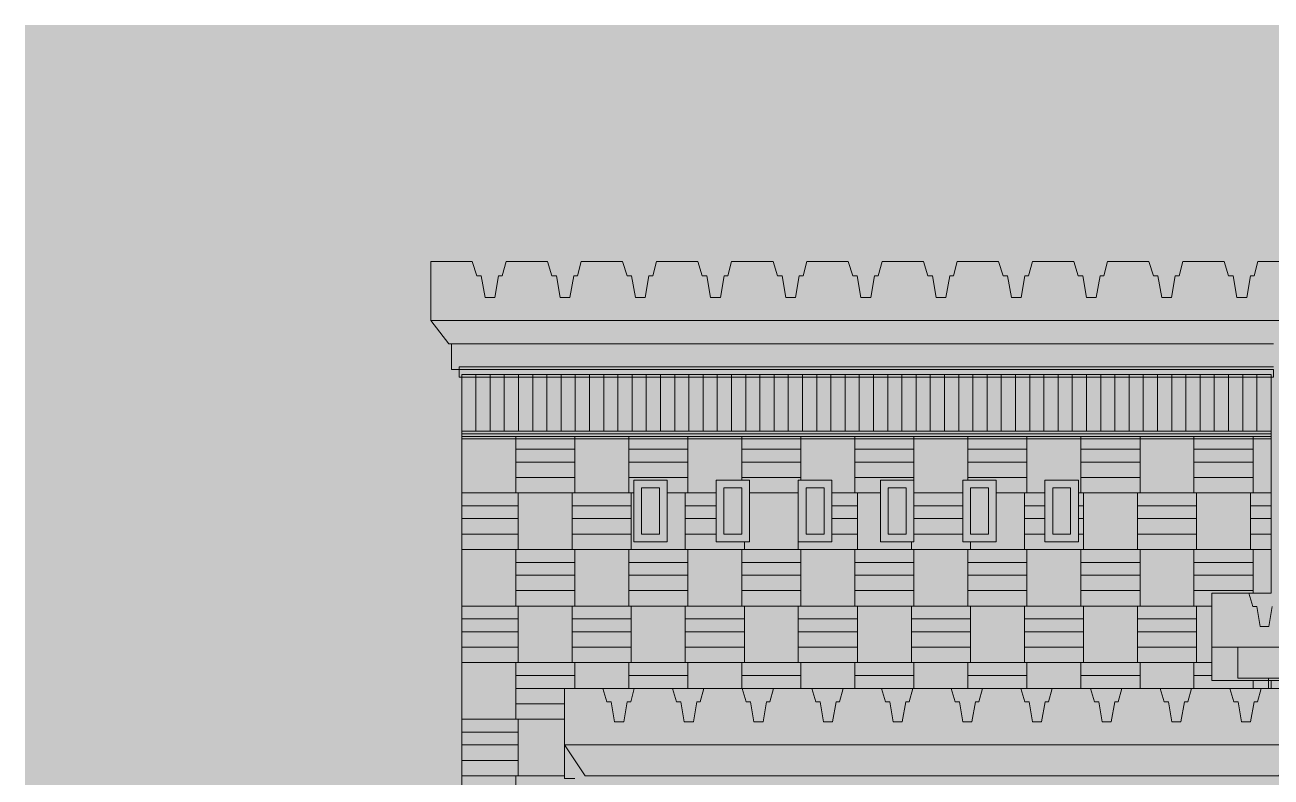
# Model space of a CAD drawing. Header units: millimetres. Extents: x -2412 to 16214, y -1176 to 12015.
# Drawn here: x -2412 to 4992, y 7550 to 12015 of the extents above; entities that cross this region are included whole.
import ezdxf

# ---------------------------------------------------------------- set-up
doc = ezdxf.new("R2010")
doc.units = ezdxf.units.MM
for name, color, linetype, lineweight, true_color in [('00_WHITE_BACKGROUND', 7, 'Continuous', 18, 0xffffff), ('01_STRUCTURE', 7, 'Continuous', 18, 0x000000), ('02_CORNICES', 7, 'Continuous', 18, 0x000000), ('03_FRAMES_DOORS', 7, 'Continuous', 18, 0x000000), ('05_STONE_JOINTS', 7, 'Continuous', 18, 0x000000)]:
    doc.layers.add(name, color=color, linetype=linetype, lineweight=lineweight, true_color=true_color)

msp = doc.modelspace()

# ---------------------------------------------------------------- linework, layer by layer
at = {"layer": '00_WHITE_BACKGROUND', "lineweight": 18, "true_color": 0xffffff}
msp.add_solid([(-2412.2137, -1175.5725), (16213.7405, -1175.5725), (-2412.2137, 12015.2672), (16213.7405, 12015.2672)], dxfattribs=at)
at = {"layer": '01_STRUCTURE', "color": 7, "lineweight": 18, "true_color": 0x000000}
msp.add_lwpolyline([(4992.3664, 9587.7863), (183.2061, 9587.7863)], dxfattribs=at)
at = {"layer": '02_CORNICES', "color": 7, "lineweight": 18, "true_color": 0x000000}
for points in [[(0, 10259.542), (0, 10610.687), (245.7252, 10610.687), (272.5344, 10525.1908), (299.3435, 10525.1908), (321.6794, 10396.9466), (379.7557, 10396.9466), (402.1069, 10525.1908), (424.4427, 10525.1908), (446.7786, 10610.687), (692.5038, 10610.687), (719.313, 10525.1908), (746.1221, 10525.1908), (768.458, 10396.9466), (826.5496, 10396.9466), (848.8855, 10525.1908), (871.2214, 10525.1908), (893.5573, 10610.687), (1139.2824, 10610.687), (1166.0916, 10525.1908), (1192.9008, 10525.1908), (1215.2366, 10396.9466), (1273.3282, 10396.9466), (1295.6641, 10525.1908), (1318, 10525.1908), (1340.3359, 10610.687), (1586.0611, 10610.687), (1612.8702, 10525.1908), (1639.6794, 10525.1908), (1662.0153, 10396.9466), (1720.1069, 10396.9466), (1742.4427, 10525.1908), (1764.7786, 10525.1908), (1787.1145, 10610.687), (2032.855, 10610.687), (2059.6489, 10525.1908), (2086.458, 10525.1908), (2108.7939, 10396.9466), (2166.8855, 10396.9466), (2189.2214, 10525.1908), (2211.5573, 10525.1908), (2233.8931, 10610.687), (2479.6336, 10610.687), (2506.4275, 10525.1908), (2533.2366, 10525.1908), (2555.5725, 10396.9466), (2613.6641, 10396.9466), (2636, 10525.1908), (2658.3359, 10525.1908), (2680.6718, 10610.687), (2926.4122, 10610.687), (2953.2214, 10525.1908), (2980.0153, 10525.1908), (3002.3664, 10396.9466), (3060.4427, 10396.9466), (3082.7786, 10525.1908), (3105.1145, 10525.1908), (3127.4504, 10610.687), (3373.1908, 10610.687), (3400, 10525.1908), (3426.7939, 10525.1908), (3449.145, 10396.9466), (3507.2214, 10396.9466), (3529.5573, 10525.1908), (3551.8931, 10525.1908), (3574.2443, 10610.687), (3819.9695, 10610.687), (3846.7786, 10525.1908), (3873.5725, 10525.1908), (3895.9237, 10396.9466), (3954, 10396.9466), (3976.3359, 10525.1908), (3998.6718, 10525.1908), (4021.0229, 10610.687), (4266.7481, 10610.687), (4293.5573, 10525.1908), (4320.3664, 10525.1908), (4342.7023, 10396.9466), (4400.7786, 10396.9466), (4423.1145, 10525.1908), (4445.4504, 10525.1908), (4467.8015, 10610.687), (4713.5267, 10610.687), (4740.3359, 10525.1908), (4767.145, 10525.1908), (4789.4809, 10396.9466), (4847.5573, 10396.9466), (4869.8931, 10525.1908), (4892.2443, 10525.1908), (4914.5802, 10610.687), (5160.3053, 10610.687)], [(5160.3053, 10259.542), (0, 10259.542)], [(122.1374, 10122.1374), (106.8702, 10122.1374), (0, 10259.542)], [(5007.6336, 10122.1374), (122.1374, 10122.1374)], [(167.9389, 9969.4656), (122.1374, 9969.4656), (122.1374, 10122.1374)], [(167.9389, 9969.4656), (167.9389, 9984.7328), (5007.6336, 9984.7328)], [(5007.6336, 9969.4656), (167.9389, 9969.4656)], [(183.2061, 9923.6641), (167.9389, 9923.6641), (167.9389, 9969.4656)], [(183.2061, 9923.6641), (183.2061, 9938.9313), (267.5725, 9938.9313)], [(267.5725, 9923.6641), (183.2061, 9923.6641)], [(183.2061, 9603.0534), (183.2061, 9923.6641)], [(267.5725, 9938.9313), (351.9542, 9938.9313)], [(267.5725, 9938.9313), (267.5725, 9923.6641)], [(351.9542, 9923.6641), (267.5725, 9923.6641)], [(267.5725, 9923.6641), (267.5725, 9603.0534)], [(351.9542, 9938.9313), (436.3206, 9938.9313)], [(351.9542, 9938.9313), (351.9542, 9923.6641)], [(436.3206, 9923.6641), (351.9542, 9923.6641)], [(351.9542, 9923.6641), (351.9542, 9603.0534)], [(436.3206, 9938.9313), (520.687, 9938.9313)], [(436.3206, 9938.9313), (436.3206, 9923.6641)], [(520.687, 9923.6641), (436.3206, 9923.6641)], [(436.3206, 9923.6641), (436.3206, 9603.0534)], [(520.687, 9938.9313), (605.0687, 9938.9313)], [(520.687, 9938.9313), (520.687, 9923.6641)], [(605.0687, 9923.6641), (520.687, 9923.6641)], [(520.687, 9923.6641), (520.687, 9603.0534)], [(605.0687, 9938.9313), (689.4351, 9938.9313)], [(605.0687, 9938.9313), (605.0687, 9923.6641)], [(689.4351, 9923.6641), (605.0687, 9923.6641)], [(605.0687, 9923.6641), (605.0687, 9603.0534)], [(689.4351, 9938.9313), (773.8015, 9938.9313)], [(689.4351, 9938.9313), (689.4351, 9923.6641)], [(773.8015, 9923.6641), (689.4351, 9923.6641)], [(689.4351, 9923.6641), (689.4351, 9603.0534)], [(773.8015, 9938.9313), (858.1832, 9938.9313)], [(773.8015, 9938.9313), (773.8015, 9923.6641)], [(858.1832, 9923.6641), (773.8015, 9923.6641)], [(773.8015, 9923.6641), (773.8015, 9603.0534)], [(858.1832, 9938.9313), (942.5496, 9938.9313)], [(858.1832, 9938.9313), (858.1832, 9923.6641)], [(942.5496, 9923.6641), (858.1832, 9923.6641)], [(858.1832, 9923.6641), (858.1832, 9603.0534)], [(942.5496, 9938.9313), (1026.916, 9938.9313)], [(942.5496, 9938.9313), (942.5496, 9923.6641)], [(1026.916, 9923.6641), (942.5496, 9923.6641)], [(942.5496, 9923.6641), (942.5496, 9603.0534)], [(1026.916, 9938.9313), (1111.2824, 9938.9313)], [(1026.916, 9938.9313), (1026.916, 9923.6641)], [(1111.2824, 9923.6641), (1026.916, 9923.6641)], [(1026.916, 9923.6641), (1026.916, 9603.0534)], [(1111.2824, 9938.9313), (1195.6641, 9938.9313)], [(1111.2824, 9938.9313), (1111.2824, 9923.6641)], [(1195.6641, 9923.6641), (1111.2824, 9923.6641)], [(1111.2824, 9923.6641), (1111.2824, 9603.0534)], [(1195.6641, 9938.9313), (1280.0305, 9938.9313)], [(1195.6641, 9938.9313), (1195.6641, 9923.6641)], [(1280.0305, 9923.6641), (1195.6641, 9923.6641)], [(1195.6641, 9923.6641), (1195.6641, 9603.0534)], [(1280.0305, 9938.9313), (1364.3969, 9938.9313)], [(1280.0305, 9938.9313), (1280.0305, 9923.6641)], [(1364.3969, 9923.6641), (1280.0305, 9923.6641)], [(1280.0305, 9923.6641), (1280.0305, 9603.0534)], [(1364.3969, 9938.9313), (1448.7786, 9938.9313)], [(1364.3969, 9938.9313), (1364.3969, 9923.6641)], [(1448.7786, 9923.6641), (1364.3969, 9923.6641)], [(1364.3969, 9923.6641), (1364.3969, 9603.0534)], [(1448.7786, 9938.9313), (1533.145, 9938.9313)], [(1448.7786, 9938.9313), (1448.7786, 9923.6641)], [(1533.145, 9923.6641), (1448.7786, 9923.6641)], [(1448.7786, 9923.6641), (1448.7786, 9603.0534)], [(1533.145, 9938.9313), (1617.5115, 9938.9313)], [(1533.145, 9938.9313), (1533.145, 9923.6641)], [(1617.5115, 9923.6641), (1533.145, 9923.6641)], [(1533.145, 9923.6641), (1533.145, 9603.0534)], [(1617.5115, 9938.9313), (1701.8931, 9938.9313)], [(1617.5115, 9938.9313), (1617.5115, 9923.6641)], [(1701.8931, 9923.6641), (1617.5115, 9923.6641)], [(1617.5115, 9923.6641), (1617.5115, 9603.0534)], [(1701.8931, 9938.9313), (1786.2595, 9938.9313)], [(1701.8931, 9938.9313), (1701.8931, 9923.6641)], [(1786.2595, 9923.6641), (1701.8931, 9923.6641)], [(1701.8931, 9923.6641), (1701.8931, 9603.0534)], [(1786.2595, 9938.9313), (1870.626, 9938.9313)], [(1786.2595, 9938.9313), (1786.2595, 9923.6641)], [(1870.626, 9923.6641), (1786.2595, 9923.6641)], [(1786.2595, 9923.6641), (1786.2595, 9603.0534)], [(1870.626, 9938.9313), (1955.0076, 9938.9313)], [(1870.626, 9938.9313), (1870.626, 9923.6641)], [(1955.0076, 9923.6641), (1870.626, 9923.6641)], [(1870.626, 9923.6641), (1870.626, 9603.0534)], [(1955.0076, 9938.9313), (2039.374, 9938.9313)], [(1955.0076, 9938.9313), (1955.0076, 9923.6641)], [(2039.374, 9923.6641), (1955.0076, 9923.6641)], [(1955.0076, 9923.6641), (1955.0076, 9603.0534)], [(2039.374, 9938.9313), (2123.7405, 9938.9313)], [(2039.374, 9938.9313), (2039.374, 9923.6641)], [(2123.7405, 9923.6641), (2039.374, 9923.6641)], [(2039.374, 9923.6641), (2039.374, 9603.0534)], [(2123.7405, 9938.9313), (2208.1221, 9938.9313)], [(2123.7405, 9938.9313), (2123.7405, 9923.6641)], [(2208.1221, 9923.6641), (2123.7405, 9923.6641)], [(2123.7405, 9923.6641), (2123.7405, 9603.0534)], [(2208.1221, 9938.9313), (2292.4885, 9938.9313)], [(2208.1221, 9938.9313), (2208.1221, 9923.6641)], [(2292.4885, 9923.6641), (2208.1221, 9923.6641)], [(2208.1221, 9923.6641), (2208.1221, 9603.0534)], [(2292.4885, 9938.9313), (2376.855, 9938.9313)], [(2292.4885, 9938.9313), (2292.4885, 9923.6641)], [(2376.855, 9923.6641), (2292.4885, 9923.6641)], [(2292.4885, 9923.6641), (2292.4885, 9603.0534)], [(2376.855, 9938.9313), (2461.2366, 9938.9313)], [(2376.855, 9938.9313), (2376.855, 9923.6641)], [(2461.2366, 9923.6641), (2376.855, 9923.6641)], [(2376.855, 9923.6641), (2376.855, 9603.0534)], [(2461.2366, 9938.9313), (2545.6031, 9938.9313)], [(2461.2366, 9938.9313), (2461.2366, 9923.6641)], [(2545.6031, 9923.6641), (2461.2366, 9923.6641)], [(2461.2366, 9923.6641), (2461.2366, 9603.0534)], [(2545.6031, 9938.9313), (2629.9695, 9938.9313)], [(2545.6031, 9938.9313), (2545.6031, 9923.6641)], [(2629.9695, 9923.6641), (2545.6031, 9923.6641)], [(2545.6031, 9923.6641), (2545.6031, 9603.0534)], [(2629.9695, 9938.9313), (2714.3359, 9938.9313)], [(2629.9695, 9938.9313), (2629.9695, 9923.6641)], [(2714.3359, 9923.6641), (2629.9695, 9923.6641)], [(2629.9695, 9923.6641), (2629.9695, 9603.0534)], [(2714.3359, 9938.9313), (2798.7176, 9938.9313)], [(2714.3359, 9938.9313), (2714.3359, 9923.6641)], [(2798.7176, 9923.6641), (2714.3359, 9923.6641)], [(2714.3359, 9923.6641), (2714.3359, 9603.0534)], [(2798.7176, 9938.9313), (2883.084, 9938.9313)], [(2798.7176, 9938.9313), (2798.7176, 9923.6641)], [(2883.084, 9923.6641), (2798.7176, 9923.6641)], [(2798.7176, 9923.6641), (2798.7176, 9603.0534)], [(2883.084, 9938.9313), (2967.4504, 9938.9313)], [(2883.084, 9938.9313), (2883.084, 9923.6641)], [(2967.4504, 9923.6641), (2883.084, 9923.6641)], [(2883.084, 9923.6641), (2883.084, 9603.0534)], [(2967.4504, 9938.9313), (3051.8321, 9938.9313)], [(2967.4504, 9938.9313), (2967.4504, 9923.6641)], [(3051.8321, 9923.6641), (2967.4504, 9923.6641)], [(2967.4504, 9923.6641), (2967.4504, 9603.0534)], [(3051.8321, 9938.9313), (3136.1985, 9938.9313)], [(3051.8321, 9938.9313), (3051.8321, 9923.6641)], [(3136.1985, 9923.6641), (3051.8321, 9923.6641)], [(3051.8321, 9923.6641), (3051.8321, 9603.0534)], [(3136.1985, 9938.9313), (3220.5649, 9938.9313)], [(3136.1985, 9938.9313), (3136.1985, 9923.6641)], [(3220.5649, 9923.6641), (3136.1985, 9923.6641)], [(3136.1985, 9923.6641), (3136.1985, 9603.0534)], [(3220.5649, 9938.9313), (3304.9466, 9938.9313)], [(3220.5649, 9938.9313), (3220.5649, 9923.6641)], [(3304.9466, 9923.6641), (3220.5649, 9923.6641)], [(3220.5649, 9923.6641), (3220.5649, 9603.0534)], [(3304.9466, 9938.9313), (3389.313, 9938.9313)], [(3304.9466, 9938.9313), (3304.9466, 9923.6641)], [(3389.313, 9923.6641), (3304.9466, 9923.6641)], [(3304.9466, 9923.6641), (3304.9466, 9603.0534)], [(3389.313, 9938.9313), (3473.6794, 9938.9313)], [(3389.313, 9938.9313), (3389.313, 9923.6641)], [(3473.6794, 9923.6641), (3389.313, 9923.6641)], [(3389.313, 9923.6641), (3389.313, 9603.0534)], [(3473.6794, 9938.9313), (3558.0611, 9938.9313)], [(3473.6794, 9938.9313), (3473.6794, 9923.6641)], [(3558.0611, 9923.6641), (3473.6794, 9923.6641)], [(3473.6794, 9923.6641), (3473.6794, 9603.0534)], [(3558.0611, 9938.9313), (3642.4275, 9938.9313)], [(3558.0611, 9938.9313), (3558.0611, 9923.6641)], [(3642.4275, 9923.6641), (3558.0611, 9923.6641)], [(3558.0611, 9923.6641), (3558.0611, 9603.0534)], [(3642.4275, 9938.9313), (3726.7939, 9938.9313)], [(3642.4275, 9938.9313), (3642.4275, 9923.6641)], [(3726.7939, 9923.6641), (3642.4275, 9923.6641)], [(3642.4275, 9923.6641), (3642.4275, 9603.0534)], [(3726.7939, 9938.9313), (3811.1756, 9938.9313)], [(3726.7939, 9938.9313), (3726.7939, 9923.6641)], [(3811.1756, 9923.6641), (3726.7939, 9923.6641)], [(3726.7939, 9923.6641), (3726.7939, 9603.0534)], [(3811.1756, 9938.9313), (3895.542, 9938.9313)], [(3811.1756, 9938.9313), (3811.1756, 9923.6641)], [(3895.542, 9923.6641), (3811.1756, 9923.6641)], [(3811.1756, 9923.6641), (3811.1756, 9603.0534)], [(3895.542, 9938.9313), (3979.9084, 9938.9313)], [(3895.542, 9938.9313), (3895.542, 9923.6641)], [(3979.9084, 9923.6641), (3895.542, 9923.6641)], [(3895.542, 9923.6641), (3895.542, 9603.0534)], [(3979.9084, 9938.9313), (4064.2901, 9938.9313)], [(3979.9084, 9938.9313), (3979.9084, 9923.6641)], [(4064.2901, 9923.6641), (3979.9084, 9923.6641)], [(3979.9084, 9923.6641), (3979.9084, 9603.0534)], [(4064.2901, 9938.9313), (4148.6565, 9938.9313)], [(4064.2901, 9938.9313), (4064.2901, 9923.6641)], [(4148.6565, 9923.6641), (4064.2901, 9923.6641)], [(4064.2901, 9923.6641), (4064.2901, 9603.0534)], [(4148.6565, 9938.9313), (4233.0229, 9938.9313)], [(4148.6565, 9938.9313), (4148.6565, 9923.6641)], [(4233.0229, 9923.6641), (4148.6565, 9923.6641)], [(4148.6565, 9923.6641), (4148.6565, 9603.0534)], [(4233.0229, 9938.9313), (4317.3893, 9938.9313)], [(4233.0229, 9938.9313), (4233.0229, 9923.6641)], [(4317.3893, 9923.6641), (4233.0229, 9923.6641)], [(4233.0229, 9923.6641), (4233.0229, 9603.0534)], [(4317.3893, 9938.9313), (4401.771, 9938.9313)], [(4317.3893, 9938.9313), (4317.3893, 9923.6641)], [(4401.771, 9923.6641), (4317.3893, 9923.6641)], [(4317.3893, 9923.6641), (4317.3893, 9603.0534)], [(4401.771, 9938.9313), (4486.1374, 9938.9313)], [(4401.771, 9938.9313), (4401.771, 9923.6641)], [(4486.1374, 9923.6641), (4401.771, 9923.6641)], [(4401.771, 9923.6641), (4401.771, 9603.0534)], [(4486.1374, 9938.9313), (4570.5038, 9938.9313)], [(4486.1374, 9938.9313), (4486.1374, 9923.6641)], [(4570.5038, 9923.6641), (4486.1374, 9923.6641)], [(4486.1374, 9923.6641), (4486.1374, 9603.0534)], [(4570.5038, 9938.9313), (4654.8855, 9938.9313)], [(4570.5038, 9938.9313), (4570.5038, 9923.6641)], [(4654.8855, 9923.6641), (4570.5038, 9923.6641)], [(4570.5038, 9923.6641), (4570.5038, 9603.0534)], [(4654.8855, 9938.9313), (4739.2519, 9938.9313)], [(4654.8855, 9938.9313), (4654.8855, 9923.6641)], [(4739.2519, 9923.6641), (4654.8855, 9923.6641)], [(4654.8855, 9923.6641), (4654.8855, 9603.0534)], [(4739.2519, 9938.9313), (4823.6183, 9938.9313)], [(4739.2519, 9938.9313), (4739.2519, 9923.6641)], [(4823.6183, 9923.6641), (4739.2519, 9923.6641)], [(4739.2519, 9923.6641), (4739.2519, 9603.0534)], [(4823.6183, 9938.9313), (4908, 9938.9313)], [(4823.6183, 9938.9313), (4823.6183, 9923.6641)], [(4908, 9923.6641), (4823.6183, 9923.6641)], [(4823.6183, 9923.6641), (4823.6183, 9603.0534)], [(4908, 9938.9313), (4992.3664, 9938.9313), (4992.3664, 9923.6641)], [(4908, 9938.9313), (4908, 9923.6641)], [(4992.3664, 9923.6641), (4908, 9923.6641)], [(4908, 9923.6641), (4908, 9603.0534)], [(5007.6336, 9969.4656), (5007.6336, 9923.6641), (4992.3664, 9923.6641)], [(4992.3664, 9923.6641), (4992.3664, 9603.0534)], [(267.5725, 9603.0534), (183.2061, 9603.0534)], [(183.2061, 9572.5191), (183.2061, 9587.7863), (183.2061, 9603.0534)], [(4992.3664, 9557.2519), (4885.4962, 9557.2519), (4534.3511, 9557.2519), (4213.7405, 9557.2519), (3862.5954, 9557.2519), (3541.9847, 9557.2519), (3190.8397, 9557.2519), (2870.229, 9557.2519), (2519.084, 9557.2519), (2198.4733, 9557.2519), (1847.3282, 9557.2519), (1526.7176, 9557.2519), (1175.5725, 9557.2519), (854.9618, 9557.2519), (503.8168, 9557.2519), (183.2061, 9557.2519)], [(351.9542, 9603.0534), (267.5725, 9603.0534)], [(436.3206, 9603.0534), (351.9542, 9603.0534)], [(520.687, 9603.0534), (436.3206, 9603.0534)], [(605.0687, 9603.0534), (520.687, 9603.0534)], [(689.4351, 9603.0534), (605.0687, 9603.0534)], [(773.8015, 9603.0534), (689.4351, 9603.0534)], [(858.1832, 9603.0534), (773.8015, 9603.0534)], [(942.5496, 9603.0534), (858.1832, 9603.0534)], [(1026.916, 9603.0534), (942.5496, 9603.0534)], [(1111.2824, 9603.0534), (1026.916, 9603.0534)], [(1195.6641, 9603.0534), (1111.2824, 9603.0534)], [(1280.0305, 9603.0534), (1195.6641, 9603.0534)], [(1364.3969, 9603.0534), (1280.0305, 9603.0534)], [(1448.7786, 9603.0534), (1364.3969, 9603.0534)], [(1533.145, 9603.0534), (1448.7786, 9603.0534)], [(1617.5115, 9603.0534), (1533.145, 9603.0534)], [(1701.8931, 9603.0534), (1617.5115, 9603.0534)], [(1786.2595, 9603.0534), (1701.8931, 9603.0534)], [(1870.626, 9603.0534), (1786.2595, 9603.0534)], [(1955.0076, 9603.0534), (1870.626, 9603.0534)], [(2039.374, 9603.0534), (1955.0076, 9603.0534)], [(2123.7405, 9603.0534), (2039.374, 9603.0534)], [(2208.1221, 9603.0534), (2123.7405, 9603.0534)], [(2292.4885, 9603.0534), (2208.1221, 9603.0534)], [(2376.855, 9603.0534), (2292.4885, 9603.0534)], [(2461.2366, 9603.0534), (2376.855, 9603.0534)], [(2545.6031, 9603.0534), (2461.2366, 9603.0534)], [(2629.9695, 9603.0534), (2545.6031, 9603.0534)], [(2714.3359, 9603.0534), (2629.9695, 9603.0534)], [(2798.7176, 9603.0534), (2714.3359, 9603.0534)], [(2883.084, 9603.0534), (2798.7176, 9603.0534)], [(2967.4504, 9603.0534), (2883.084, 9603.0534)], [(3051.8321, 9603.0534), (2967.4504, 9603.0534)], [(3136.1985, 9603.0534), (3051.8321, 9603.0534)], [(3220.5649, 9603.0534), (3136.1985, 9603.0534)], [(3304.9466, 9603.0534), (3220.5649, 9603.0534)], [(3389.313, 9603.0534), (3304.9466, 9603.0534)], [(3473.6794, 9603.0534), (3389.313, 9603.0534)], [(3558.0611, 9603.0534), (3473.6794, 9603.0534)], [(3642.4275, 9603.0534), (3558.0611, 9603.0534)], [(3726.7939, 9603.0534), (3642.4275, 9603.0534)], [(3811.1756, 9603.0534), (3726.7939, 9603.0534)], [(3895.542, 9603.0534), (3811.1756, 9603.0534)], [(3979.9084, 9603.0534), (3895.542, 9603.0534)], [(4064.2901, 9603.0534), (3979.9084, 9603.0534)], [(4148.6565, 9603.0534), (4064.2901, 9603.0534)], [(4233.0229, 9603.0534), (4148.6565, 9603.0534)], [(4317.3893, 9603.0534), (4233.0229, 9603.0534)], [(4401.771, 9603.0534), (4317.3893, 9603.0534)], [(4486.1374, 9603.0534), (4401.771, 9603.0534)], [(4570.5038, 9603.0534), (4486.1374, 9603.0534)], [(4654.8855, 9603.0534), (4570.5038, 9603.0534)], [(4739.2519, 9603.0534), (4654.8855, 9603.0534)], [(4823.6183, 9603.0534), (4739.2519, 9603.0534)], [(4908, 9603.0534), (4823.6183, 9603.0534)], [(4992.3664, 9603.0534), (4908, 9603.0534)], [(4992.3664, 9603.0534), (4992.3664, 9587.7863), (4992.3664, 9572.5191)], [(4793.8931, 8320.6107), (4641.2214, 8320.6107), (4641.2214, 8564.8855), (4641.2214, 8641.2214), (4860.0916, 8641.2214), (4883.9695, 8561.8321), (4907.8473, 8561.8321), (4927.7557, 8442.7481), (4979.4809, 8442.7481), (4999.3893, 8561.8321)], [(8687.0229, 8320.6107), (4793.8931, 8320.6107)], [(4977.0992, 8137.4046), (4793.8931, 8137.4046), (4793.8931, 8320.6107)], [(1021.5267, 8076.3359), (1046.3511, 7996.9466), (1071.1908, 7996.9466), (1091.8779, 7877.8626), (1145.6947, 7877.8626), (1166.3817, 7996.9466), (1187.084, 7996.9466), (1207.771, 8076.3359)], [(1435.4046, 8076.3359), (1460.2443, 7996.9466), (1485.0687, 7996.9466), (1505.7557, 7877.8626), (1559.5725, 7877.8626), (1580.2595, 7996.9466), (1600.9618, 7996.9466), (1621.6489, 8076.3359)], [(1847.3282, 8076.3359), (1849.2824, 8076.3359), (1874.1221, 7996.9466), (1898.9466, 7996.9466), (1919.6336, 7877.8626), (1973.4504, 7877.8626), (1994.1374, 7996.9466), (2014.8397, 7996.9466), (2035.5267, 8076.3359), (2198.4733, 8076.3359), (2263.1603, 8076.3359), (2288, 7996.9466), (2312.8244, 7996.9466), (2333.5267, 7877.8626), (2387.3282, 7877.8626), (2408.0153, 7996.9466), (2428.7176, 7996.9466), (2449.4046, 8076.3359), (2519.084, 8076.3359), (2677.0382, 8076.3359), (2701.8779, 7996.9466), (2726.7023, 7996.9466), (2747.4046, 7877.8626), (2801.2061, 7877.8626), (2821.8931, 7996.9466), (2842.5954, 7996.9466), (2863.2824, 8076.3359), (2870.229, 8076.3359)], [(3090.916, 8076.3359), (3115.7557, 7996.9466), (3140.5802, 7996.9466), (3161.2824, 7877.8626), (3215.084, 7877.8626), (3235.771, 7996.9466), (3256.4733, 7996.9466), (3277.1603, 8076.3359), (3504.7939, 8076.3359), (3529.6336, 7996.9466), (3554.458, 7996.9466), (3575.1603, 7877.8626), (3628.9618, 7877.8626), (3649.6489, 7996.9466), (3670.3511, 7996.9466), (3691.0382, 8076.3359), (3862.5954, 8076.3359), (3918.6718, 8076.3359), (3943.5115, 7996.9466), (3968.3359, 7996.9466), (3989.0382, 7877.8626), (4042.8397, 7877.8626), (4063.5267, 7996.9466), (4084.229, 7996.9466), (4104.916, 8076.3359), (4213.7405, 8076.3359), (4332.5496, 8076.3359), (4357.3893, 7996.9466), (4382.2137, 7996.9466), (4402.916, 7877.8626), (4456.7176, 7877.8626), (4477.4046, 7996.9466), (4498.1069, 7996.9466), (4518.7939, 8076.3359), (4534.3511, 8076.3359), (4746.4275, 8076.3359), (4771.2672, 7996.9466), (4796.0916, 7996.9466), (4816.7939, 7877.8626), (4870.5954, 7877.8626), (4891.2824, 7996.9466), (4911.9847, 7996.9466), (4932.6718, 8076.3359)], [(8671.7557, 8137.4046), (4977.0992, 8137.4046)], [(4977.0992, 8137.4046), (4977.0992, 8122.1374), (4977.0992, 8076.3359)], [(4992.3664, 8076.3359), (5160.3053, 8076.3359), (5160.3053, 7755.7252)]]:
    msp.add_lwpolyline(points, dxfattribs=at)
msp.add_lwpolyline([(5160.3053, 7740.458), (5038.1679, 7557.2519), (916.0305, 7557.2519), (793.8931, 7740.458)], close=True, dxfattribs=at)
at = {"layer": '03_FRAMES_DOORS', "color": 7, "lineweight": 18, "true_color": 0x000000}
for points in [[(1251.9084, 9267.1756), (1358.7786, 9267.1756), (1358.7786, 8992.3664), (1251.9084, 8992.3664)], [(1740.458, 9267.1756), (1847.3282, 9267.1756), (1847.3282, 8992.3664), (1740.458, 8992.3664)], [(2229.0076, 9267.1756), (2335.8779, 9267.1756), (2335.8779, 8992.3664), (2229.0076, 8992.3664)], [(2717.5573, 9267.1756), (2824.4275, 9267.1756), (2824.4275, 8992.3664), (2717.5573, 8992.3664)], [(3206.1069, 9267.1756), (3312.9771, 9267.1756), (3312.9771, 8992.3664), (3206.1069, 8992.3664)], [(3694.6565, 9267.1756), (3801.5267, 9267.1756), (3801.5267, 8992.3664), (3694.6565, 8992.3664)]]:
    msp.add_lwpolyline(points, close=True, dxfattribs=at)
for points in [[(3648.855, 9312.9771), (3847.3282, 9312.9771), (3847.3282, 9236.6412)], [(1404.5802, 9236.6412), (1404.5802, 8946.5649), (1206.1069, 8946.5649), (1206.1069, 9236.6412)], [(2183.2061, 8946.5649), (2183.2061, 9236.6412)], [(2854.9618, 8946.5649), (2671.7557, 8946.5649), (2671.7557, 9236.6412)], [(3358.7786, 9236.6412), (3358.7786, 8946.5649), (3206.1069, 8946.5649)], [(1862.5954, 8946.5649), (1694.6565, 8946.5649), (1694.6565, 8992.3664), (1694.6565, 9083.9695), (1694.6565, 9160.3053)], [(2381.6794, 9160.3053), (2381.6794, 9083.9695), (2381.6794, 8992.3664)], [(3847.3282, 9160.3053), (3847.3282, 9083.9695), (3847.3282, 8992.3664), (3847.3282, 8946.5649), (3648.855, 8946.5649), (3648.855, 8992.3664)]]:
    msp.add_lwpolyline(points, dxfattribs=at)
at = {"layer": '05_STONE_JOINTS', "color": 7, "lineweight": 18, "true_color": 0x000000}
for points in [[(503.8168, 9572.5191), (183.2061, 9572.5191), (183.2061, 9557.2519), (183.2061, 9236.6412)], [(854.9618, 9572.5191), (503.8168, 9572.5191)], [(503.8168, 9496.1832), (503.8168, 9557.2519), (503.8168, 9572.5191)], [(1175.5725, 9572.5191), (854.9618, 9572.5191)], [(854.9618, 9496.1832), (854.9618, 9557.2519), (854.9618, 9572.5191)], [(1526.7176, 9572.5191), (1175.5725, 9572.5191)], [(1175.5725, 9496.1832), (1175.5725, 9557.2519), (1175.5725, 9572.5191)], [(1847.3282, 9572.5191), (1526.7176, 9572.5191)], [(1526.7176, 9496.1832), (1526.7176, 9557.2519), (1526.7176, 9572.5191)], [(2198.4733, 9572.5191), (1847.3282, 9572.5191)], [(1847.3282, 9496.1832), (1847.3282, 9557.2519), (1847.3282, 9572.5191)], [(2519.084, 9572.5191), (2198.4733, 9572.5191)], [(2198.4733, 9496.1832), (2198.4733, 9557.2519), (2198.4733, 9572.5191)], [(2870.229, 9572.5191), (2519.084, 9572.5191)], [(2519.084, 9496.1832), (2519.084, 9557.2519), (2519.084, 9572.5191)], [(3190.8397, 9572.5191), (2870.229, 9572.5191)], [(2870.229, 9496.1832), (2870.229, 9557.2519), (2870.229, 9572.5191)], [(3541.9847, 9572.5191), (3190.8397, 9572.5191)], [(3190.8397, 9496.1832), (3190.8397, 9557.2519), (3190.8397, 9572.5191)], [(3862.5954, 9572.5191), (3541.9847, 9572.5191)], [(3541.9847, 9496.1832), (3541.9847, 9557.2519), (3541.9847, 9572.5191)], [(4213.7405, 9572.5191), (3862.5954, 9572.5191)], [(3862.5954, 9496.1832), (3862.5954, 9557.2519), (3862.5954, 9572.5191)], [(4534.3511, 9572.5191), (4213.7405, 9572.5191)], [(4213.7405, 9496.1832), (4213.7405, 9557.2519), (4213.7405, 9572.5191)], [(4885.4962, 9572.5191), (4534.3511, 9572.5191)], [(4534.3511, 9496.1832), (4534.3511, 9557.2519), (4534.3511, 9572.5191)], [(4992.3664, 9236.6412), (4992.3664, 9557.2519), (4992.3664, 9572.5191), (4885.4962, 9572.5191)], [(4885.4962, 9496.1832), (4885.4962, 9557.2519), (4885.4962, 9572.5191)], [(503.8168, 9496.1832), (854.9618, 9496.1832)], [(503.8168, 9419.8473), (503.8168, 9496.1832)], [(854.9618, 9419.8473), (854.9618, 9496.1832)], [(1175.5725, 9496.1832), (1526.7176, 9496.1832)], [(1175.5725, 9419.8473), (1175.5725, 9496.1832)], [(1526.7176, 9419.8473), (1526.7176, 9496.1832)], [(1847.3282, 9496.1832), (2198.4733, 9496.1832)], [(1847.3282, 9419.8473), (1847.3282, 9496.1832)], [(2198.4733, 9419.8473), (2198.4733, 9496.1832)], [(2519.084, 9496.1832), (2870.229, 9496.1832)], [(2519.084, 9419.8473), (2519.084, 9496.1832)], [(2870.229, 9419.8473), (2870.229, 9496.1832)], [(3190.8397, 9496.1832), (3541.9847, 9496.1832)], [(3190.8397, 9419.8473), (3190.8397, 9496.1832)], [(3541.9847, 9419.8473), (3541.9847, 9496.1832)], [(3862.5954, 9496.1832), (4213.7405, 9496.1832)], [(3862.5954, 9419.8473), (3862.5954, 9496.1832)], [(4213.7405, 9419.8473), (4213.7405, 9496.1832)], [(4534.3511, 9496.1832), (4885.4962, 9496.1832)], [(4534.3511, 9419.8473), (4534.3511, 9496.1832)], [(4885.4962, 9419.8473), (4885.4962, 9496.1832)], [(503.8168, 9419.8473), (854.9618, 9419.8473)], [(503.8168, 9328.2443), (503.8168, 9419.8473)], [(854.9618, 9328.2443), (854.9618, 9419.8473)], [(1175.5725, 9419.8473), (1526.7176, 9419.8473)], [(1175.5725, 9328.2443), (1175.5725, 9419.8473)], [(1526.7176, 9328.2443), (1526.7176, 9419.8473)], [(1847.3282, 9419.8473), (2198.4733, 9419.8473)], [(1847.3282, 9328.2443), (1847.3282, 9419.8473)], [(2198.4733, 9328.2443), (2198.4733, 9419.8473)], [(2519.084, 9419.8473), (2870.229, 9419.8473)], [(2519.084, 9328.2443), (2519.084, 9419.8473)], [(2870.229, 9328.2443), (2870.229, 9419.8473)], [(3190.8397, 9419.8473), (3541.9847, 9419.8473)], [(3190.8397, 9328.2443), (3190.8397, 9419.8473)], [(3541.9847, 9328.2443), (3541.9847, 9419.8473)], [(3862.5954, 9419.8473), (4213.7405, 9419.8473)], [(3862.5954, 9328.2443), (3862.5954, 9419.8473)], [(4213.7405, 9328.2443), (4213.7405, 9419.8473)], [(4534.3511, 9419.8473), (4885.4962, 9419.8473)], [(4534.3511, 9328.2443), (4534.3511, 9419.8473)], [(4885.4962, 9328.2443), (4885.4962, 9419.8473)], [(503.8168, 9328.2443), (854.9618, 9328.2443)], [(503.8168, 9236.6412), (503.8168, 9328.2443)], [(854.9618, 9236.6412), (854.9618, 9328.2443)], [(1175.5725, 9328.2443), (1526.7176, 9328.2443)], [(1175.5725, 9236.6412), (1175.5725, 9328.2443)], [(1190.8397, 9236.6412), (1206.1069, 9236.6412), (1206.1069, 9312.9771), (1404.5802, 9312.9771), (1404.5802, 9236.6412), (1511.4504, 9236.6412)], [(1526.7176, 9236.6412), (1526.7176, 9328.2443)], [(1694.6565, 9236.6412), (1694.6565, 9312.9771), (1847.3282, 9312.9771)], [(1847.3282, 9328.2443), (2198.4733, 9328.2443)], [(1847.3282, 9312.9771), (1847.3282, 9328.2443)], [(1847.3282, 9312.9771), (1893.1298, 9312.9771), (1893.1298, 9236.6412)], [(1893.1298, 9236.6412), (2183.2061, 9236.6412), (2183.2061, 9312.9771), (2198.4733, 9312.9771)], [(2198.4733, 9312.9771), (2198.4733, 9328.2443)], [(2198.4733, 9312.9771), (2381.6794, 9312.9771), (2381.6794, 9236.6412)], [(2519.084, 9328.2443), (2870.229, 9328.2443)], [(2519.084, 9236.6412), (2519.084, 9328.2443)], [(2534.3511, 9236.6412), (2671.7557, 9236.6412), (2671.7557, 9312.9771), (2870.229, 9312.9771)], [(2870.229, 9312.9771), (2870.229, 9328.2443)], [(2870.229, 9312.9771), (2870.229, 9236.6412)], [(3160.3053, 9236.6412), (3160.3053, 9312.9771), (3190.8397, 9312.9771)], [(3190.8397, 9328.2443), (3541.9847, 9328.2443)], [(3190.8397, 9312.9771), (3190.8397, 9328.2443)], [(3190.8397, 9312.9771), (3358.7786, 9312.9771), (3358.7786, 9236.6412), (3526.7176, 9236.6412)], [(3541.9847, 9236.6412), (3541.9847, 9328.2443)], [(3648.855, 9236.6412), (3648.855, 9312.9771)], [(3862.5954, 9328.2443), (4213.7405, 9328.2443)], [(3862.5954, 9236.6412), (3862.5954, 9328.2443)], [(4213.7405, 9236.6412), (4213.7405, 9328.2443)], [(4534.3511, 9328.2443), (4885.4962, 9328.2443)], [(4534.3511, 9236.6412), (4534.3511, 9328.2443)], [(4885.4962, 9236.6412), (4885.4962, 9328.2443)], [(183.2061, 9236.6412), (503.8168, 9236.6412)], [(183.2061, 9236.6412), (183.2061, 9160.3053)], [(503.8168, 9236.6412), (519.084, 9236.6412)], [(519.084, 9236.6412), (839.6947, 9236.6412)], [(519.084, 9160.3053), (519.084, 9236.6412)], [(839.6947, 9236.6412), (854.9618, 9236.6412)], [(839.6947, 9160.3053), (839.6947, 9236.6412)], [(854.9618, 9236.6412), (1175.5725, 9236.6412)], [(1175.5725, 9236.6412), (1190.8397, 9236.6412)], [(1190.8397, 9160.3053), (1190.8397, 9236.6412)], [(1511.4504, 9236.6412), (1526.7176, 9236.6412)], [(1511.4504, 9160.3053), (1511.4504, 9236.6412)], [(1511.4504, 9160.3053), (1694.6565, 9160.3053), (1694.6565, 9236.6412)], [(1526.7176, 9236.6412), (1694.6565, 9236.6412)], [(1893.1298, 9236.6412), (1893.1298, 8946.5649), (1862.5954, 8946.5649), (1862.5954, 8900.7634)], [(2381.6794, 9236.6412), (2519.084, 9236.6412)], [(2381.6794, 9236.6412), (2381.6794, 9160.3053), (2534.3511, 9160.3053)], [(2519.084, 9236.6412), (2534.3511, 9236.6412)], [(2534.3511, 9160.3053), (2534.3511, 9236.6412)], [(2870.229, 9236.6412), (3160.3053, 9236.6412)], [(2870.229, 9236.6412), (2870.229, 9160.3053)], [(3160.3053, 9160.3053), (3160.3053, 9236.6412)], [(3526.7176, 9236.6412), (3541.9847, 9236.6412)], [(3526.7176, 9160.3053), (3526.7176, 9236.6412)], [(3541.9847, 9236.6412), (3648.855, 9236.6412)], [(3648.855, 9160.3053), (3648.855, 9236.6412)], [(3862.5954, 9236.6412), (3847.3282, 9236.6412), (3847.3282, 9160.3053), (3877.8626, 9160.3053)], [(3862.5954, 9236.6412), (3877.8626, 9236.6412)], [(3877.8626, 9236.6412), (4198.4733, 9236.6412)], [(3877.8626, 9160.3053), (3877.8626, 9236.6412)], [(4198.4733, 9236.6412), (4213.7405, 9236.6412)], [(4198.4733, 9160.3053), (4198.4733, 9236.6412)], [(4213.7405, 9236.6412), (4534.3511, 9236.6412)], [(4534.3511, 9236.6412), (4549.6183, 9236.6412)], [(4549.6183, 9236.6412), (4870.229, 9236.6412)], [(4549.6183, 9160.3053), (4549.6183, 9236.6412)], [(4870.229, 9236.6412), (4885.4962, 9236.6412)], [(4870.229, 9160.3053), (4870.229, 9236.6412)], [(4885.4962, 9236.6412), (4992.3664, 9236.6412)], [(4992.3664, 9160.3053), (4992.3664, 9236.6412)], [(183.2061, 9160.3053), (519.084, 9160.3053)], [(183.2061, 9160.3053), (183.2061, 9083.9695)], [(519.084, 9083.9695), (519.084, 9160.3053)], [(839.6947, 9160.3053), (1190.8397, 9160.3053)], [(839.6947, 9083.9695), (839.6947, 9160.3053)], [(1190.8397, 9083.9695), (1190.8397, 9160.3053)], [(1511.4504, 9083.9695), (1511.4504, 9160.3053)], [(2534.3511, 9083.9695), (2534.3511, 9160.3053)], [(2870.229, 9160.3053), (3160.3053, 9160.3053)], [(2870.229, 9160.3053), (2870.229, 9083.9695)], [(3160.3053, 9083.9695), (3160.3053, 9160.3053)], [(3526.7176, 9160.3053), (3648.855, 9160.3053)], [(3526.7176, 9083.9695), (3526.7176, 9160.3053)], [(3648.855, 9083.9695), (3648.855, 9160.3053)], [(3877.8626, 9083.9695), (3877.8626, 9160.3053)], [(4198.4733, 9160.3053), (4549.6183, 9160.3053)], [(4198.4733, 9083.9695), (4198.4733, 9160.3053)], [(4549.6183, 9083.9695), (4549.6183, 9160.3053)], [(4870.229, 9160.3053), (4992.3664, 9160.3053)], [(4870.229, 9083.9695), (4870.229, 9160.3053)], [(4992.3664, 9083.9695), (4992.3664, 9160.3053)], [(183.2061, 9083.9695), (519.084, 9083.9695)], [(183.2061, 9083.9695), (183.2061, 8992.3664)], [(519.084, 8992.3664), (519.084, 9083.9695)], [(839.6947, 9083.9695), (1190.8397, 9083.9695)], [(839.6947, 8992.3664), (839.6947, 9083.9695)], [(1190.8397, 8992.3664), (1190.8397, 9083.9695)], [(1511.4504, 9083.9695), (1694.6565, 9083.9695)], [(1511.4504, 8992.3664), (1511.4504, 9083.9695)], [(2381.6794, 9083.9695), (2534.3511, 9083.9695)], [(2534.3511, 8992.3664), (2534.3511, 9083.9695)], [(2870.229, 9083.9695), (3160.3053, 9083.9695)], [(2870.229, 9083.9695), (2870.229, 8992.3664)], [(3160.3053, 8992.3664), (3160.3053, 9083.9695)], [(3526.7176, 9083.9695), (3648.855, 9083.9695)], [(3526.7176, 8992.3664), (3526.7176, 9083.9695)], [(3526.7176, 8992.3664), (3648.855, 8992.3664), (3648.855, 9083.9695)], [(3847.3282, 9083.9695), (3877.8626, 9083.9695)], [(3877.8626, 8992.3664), (3877.8626, 9083.9695)], [(4198.4733, 9083.9695), (4549.6183, 9083.9695)], [(4198.4733, 8992.3664), (4198.4733, 9083.9695)], [(4549.6183, 8992.3664), (4549.6183, 9083.9695)], [(4870.229, 9083.9695), (4992.3664, 9083.9695)], [(4870.229, 8992.3664), (4870.229, 9083.9695)], [(4992.3664, 8992.3664), (4992.3664, 9083.9695)], [(183.2061, 8992.3664), (519.084, 8992.3664)], [(183.2061, 8992.3664), (183.2061, 8900.7634)], [(519.084, 8900.7634), (519.084, 8992.3664)], [(839.6947, 8992.3664), (1190.8397, 8992.3664)], [(839.6947, 8900.7634), (839.6947, 8992.3664)], [(1190.8397, 8900.7634), (1190.8397, 8992.3664)], [(1511.4504, 8992.3664), (1694.6565, 8992.3664)], [(1511.4504, 8900.7634), (1511.4504, 8992.3664)], [(2183.2061, 8900.7634), (2183.2061, 8946.5649), (2381.6794, 8946.5649), (2381.6794, 8992.3664), (2534.3511, 8992.3664)], [(2534.3511, 8900.7634), (2534.3511, 8992.3664)], [(2870.229, 8992.3664), (2870.229, 8946.5649), (2854.9618, 8946.5649), (2854.9618, 8900.7634)], [(2870.229, 8992.3664), (3160.3053, 8992.3664)], [(3206.1069, 8900.7634), (3206.1069, 8946.5649), (3160.3053, 8946.5649), (3160.3053, 8992.3664)], [(3526.7176, 8900.7634), (3526.7176, 8992.3664)], [(3847.3282, 8992.3664), (3877.8626, 8992.3664)], [(3877.8626, 8900.7634), (3877.8626, 8992.3664)], [(4198.4733, 8992.3664), (4549.6183, 8992.3664)], [(4198.4733, 8900.7634), (4198.4733, 8992.3664)], [(4549.6183, 8900.7634), (4549.6183, 8992.3664)], [(4870.229, 8992.3664), (4992.3664, 8992.3664)], [(4870.229, 8900.7634), (4870.229, 8992.3664)], [(4992.3664, 8900.7634), (4992.3664, 8992.3664)], [(183.2061, 8900.7634), (503.8168, 8900.7634)], [(183.2061, 8900.7634), (183.2061, 8564.8855)], [(503.8168, 8900.7634), (519.084, 8900.7634)], [(503.8168, 8824.4275), (503.8168, 8900.7634)], [(519.084, 8900.7634), (839.6947, 8900.7634)], [(839.6947, 8900.7634), (854.9618, 8900.7634)], [(854.9618, 8900.7634), (1175.5725, 8900.7634)], [(854.9618, 8824.4275), (854.9618, 8900.7634)], [(1175.5725, 8900.7634), (1190.8397, 8900.7634)], [(1175.5725, 8824.4275), (1175.5725, 8900.7634)], [(1190.8397, 8900.7634), (1511.4504, 8900.7634)], [(1511.4504, 8900.7634), (1526.7176, 8900.7634)], [(1526.7176, 8900.7634), (1847.3282, 8900.7634)], [(1526.7176, 8824.4275), (1526.7176, 8900.7634)], [(1847.3282, 8900.7634), (1862.5954, 8900.7634)], [(1847.3282, 8824.4275), (1847.3282, 8900.7634)], [(1862.5954, 8900.7634), (2183.2061, 8900.7634)], [(2183.2061, 8900.7634), (2198.4733, 8900.7634)], [(2198.4733, 8900.7634), (2519.084, 8900.7634)], [(2198.4733, 8824.4275), (2198.4733, 8900.7634)], [(2519.084, 8900.7634), (2534.3511, 8900.7634)], [(2519.084, 8824.4275), (2519.084, 8900.7634)], [(2534.3511, 8900.7634), (2854.9618, 8900.7634)], [(2854.9618, 8900.7634), (2870.229, 8900.7634)], [(2870.229, 8900.7634), (3190.8397, 8900.7634)], [(2870.229, 8824.4275), (2870.229, 8900.7634)], [(3190.8397, 8900.7634), (3206.1069, 8900.7634)], [(3190.8397, 8824.4275), (3190.8397, 8900.7634)], [(3206.1069, 8900.7634), (3526.7176, 8900.7634)], [(3526.7176, 8900.7634), (3541.9847, 8900.7634)], [(3541.9847, 8900.7634), (3862.5954, 8900.7634)], [(3541.9847, 8824.4275), (3541.9847, 8900.7634)], [(3862.5954, 8900.7634), (3877.8626, 8900.7634)], [(3862.5954, 8824.4275), (3862.5954, 8900.7634)], [(3877.8626, 8900.7634), (4198.4733, 8900.7634)], [(4198.4733, 8900.7634), (4213.7405, 8900.7634)], [(4213.7405, 8900.7634), (4534.3511, 8900.7634)], [(4213.7405, 8824.4275), (4213.7405, 8900.7634)], [(4534.3511, 8900.7634), (4549.6183, 8900.7634)], [(4534.3511, 8824.4275), (4534.3511, 8900.7634)], [(4549.6183, 8900.7634), (4870.229, 8900.7634)], [(4870.229, 8900.7634), (4885.4962, 8900.7634)], [(4885.4962, 8900.7634), (4992.3664, 8900.7634)], [(4885.4962, 8824.4275), (4885.4962, 8900.7634)], [(4885.4962, 8641.2214), (4992.3664, 8641.2214), (4992.3664, 8900.7634)], [(503.8168, 8824.4275), (854.9618, 8824.4275)], [(503.8168, 8748.0916), (503.8168, 8824.4275)], [(854.9618, 8748.0916), (854.9618, 8824.4275)], [(1175.5725, 8824.4275), (1526.7176, 8824.4275)], [(1175.5725, 8748.0916), (1175.5725, 8824.4275)], [(1526.7176, 8748.0916), (1526.7176, 8824.4275)], [(1847.3282, 8824.4275), (2198.4733, 8824.4275)], [(1847.3282, 8748.0916), (1847.3282, 8824.4275)], [(2198.4733, 8748.0916), (2198.4733, 8824.4275)], [(2519.084, 8824.4275), (2870.229, 8824.4275)], [(2519.084, 8748.0916), (2519.084, 8824.4275)], [(2870.229, 8748.0916), (2870.229, 8824.4275)], [(3190.8397, 8824.4275), (3541.9847, 8824.4275)], [(3190.8397, 8748.0916), (3190.8397, 8824.4275)], [(3541.9847, 8748.0916), (3541.9847, 8824.4275)], [(3862.5954, 8824.4275), (4213.7405, 8824.4275)], [(3862.5954, 8748.0916), (3862.5954, 8824.4275)], [(4213.7405, 8748.0916), (4213.7405, 8824.4275)], [(4534.3511, 8824.4275), (4885.4962, 8824.4275)], [(4534.3511, 8748.0916), (4534.3511, 8824.4275)], [(4885.4962, 8748.0916), (4885.4962, 8824.4275)], [(503.8168, 8748.0916), (854.9618, 8748.0916)], [(503.8168, 8656.4885), (503.8168, 8748.0916)], [(854.9618, 8656.4885), (854.9618, 8748.0916)], [(1175.5725, 8748.0916), (1526.7176, 8748.0916)], [(1175.5725, 8656.4885), (1175.5725, 8748.0916)], [(1526.7176, 8656.4885), (1526.7176, 8748.0916)], [(1847.3282, 8748.0916), (2198.4733, 8748.0916)], [(1847.3282, 8656.4885), (1847.3282, 8748.0916)], [(2198.4733, 8656.4885), (2198.4733, 8748.0916)], [(2519.084, 8748.0916), (2870.229, 8748.0916)], [(2519.084, 8656.4885), (2519.084, 8748.0916)], [(2870.229, 8656.4885), (2870.229, 8748.0916)], [(3190.8397, 8748.0916), (3541.9847, 8748.0916)], [(3190.8397, 8656.4885), (3190.8397, 8748.0916)], [(3541.9847, 8656.4885), (3541.9847, 8748.0916)], [(3862.5954, 8748.0916), (4213.7405, 8748.0916)], [(3862.5954, 8656.4885), (3862.5954, 8748.0916)], [(4213.7405, 8656.4885), (4213.7405, 8748.0916)], [(4534.3511, 8748.0916), (4885.4962, 8748.0916)], [(4534.3511, 8656.4885), (4534.3511, 8748.0916)], [(4885.4962, 8656.4885), (4885.4962, 8748.0916)], [(503.8168, 8656.4885), (854.9618, 8656.4885)], [(503.8168, 8564.8855), (503.8168, 8656.4885)], [(854.9618, 8564.8855), (854.9618, 8656.4885)], [(1175.5725, 8656.4885), (1526.7176, 8656.4885)], [(1175.5725, 8564.8855), (1175.5725, 8656.4885)], [(1526.7176, 8564.8855), (1526.7176, 8656.4885)], [(1847.3282, 8656.4885), (2198.4733, 8656.4885)], [(1847.3282, 8564.8855), (1847.3282, 8656.4885)], [(2198.4733, 8564.8855), (2198.4733, 8656.4885)], [(2519.084, 8656.4885), (2870.229, 8656.4885)], [(2519.084, 8564.8855), (2519.084, 8656.4885)], [(2870.229, 8564.8855), (2870.229, 8656.4885)], [(3190.8397, 8656.4885), (3541.9847, 8656.4885)], [(3190.8397, 8564.8855), (3190.8397, 8656.4885)], [(3541.9847, 8564.8855), (3541.9847, 8656.4885)], [(3862.5954, 8656.4885), (4213.7405, 8656.4885)], [(3862.5954, 8564.8855), (3862.5954, 8656.4885)], [(4213.7405, 8564.8855), (4213.7405, 8656.4885)], [(4534.3511, 8656.4885), (4885.4962, 8656.4885)], [(4534.3511, 8564.8855), (4534.3511, 8656.4885)], [(4860.0916, 8641.2214), (4885.4962, 8641.2214)], [(4885.4962, 8641.2214), (4885.4962, 8656.4885)], [(183.2061, 8564.8855), (503.8168, 8564.8855)], [(183.2061, 8564.8855), (183.2061, 8488.5496)], [(503.8168, 8564.8855), (519.084, 8564.8855)], [(519.084, 8564.8855), (839.6947, 8564.8855)], [(519.084, 8488.5496), (519.084, 8564.8855)], [(839.6947, 8564.8855), (854.9618, 8564.8855)], [(839.6947, 8488.5496), (839.6947, 8564.8855)], [(854.9618, 8564.8855), (1175.5725, 8564.8855)], [(1175.5725, 8564.8855), (1190.8397, 8564.8855)], [(1190.8397, 8564.8855), (1511.4504, 8564.8855)], [(1190.8397, 8488.5496), (1190.8397, 8564.8855)], [(1511.4504, 8564.8855), (1526.7176, 8564.8855)], [(1511.4504, 8488.5496), (1511.4504, 8564.8855)], [(1526.7176, 8564.8855), (1847.3282, 8564.8855)], [(1847.3282, 8564.8855), (1862.5954, 8564.8855)], [(1862.5954, 8564.8855), (2183.2061, 8564.8855)], [(1862.5954, 8488.5496), (1862.5954, 8564.8855)], [(2183.2061, 8564.8855), (2198.4733, 8564.8855)], [(2183.2061, 8488.5496), (2183.2061, 8564.8855)], [(2198.4733, 8564.8855), (2519.084, 8564.8855)], [(2519.084, 8564.8855), (2534.3511, 8564.8855)], [(2534.3511, 8564.8855), (2854.9618, 8564.8855)], [(2534.3511, 8488.5496), (2534.3511, 8564.8855)], [(2854.9618, 8564.8855), (2870.229, 8564.8855)], [(2854.9618, 8488.5496), (2854.9618, 8564.8855)], [(2870.229, 8564.8855), (3190.8397, 8564.8855)], [(3190.8397, 8564.8855), (3206.1069, 8564.8855)], [(3206.1069, 8564.8855), (3526.7176, 8564.8855)], [(3206.1069, 8488.5496), (3206.1069, 8564.8855)], [(3526.7176, 8564.8855), (3541.9847, 8564.8855)], [(3526.7176, 8488.5496), (3526.7176, 8564.8855)], [(3541.9847, 8564.8855), (3862.5954, 8564.8855)], [(3862.5954, 8564.8855), (3877.8626, 8564.8855)], [(3877.8626, 8564.8855), (4198.4733, 8564.8855)], [(3877.8626, 8488.5496), (3877.8626, 8564.8855)], [(4198.4733, 8564.8855), (4213.7405, 8564.8855)], [(4198.4733, 8488.5496), (4198.4733, 8564.8855)], [(4213.7405, 8564.8855), (4534.3511, 8564.8855)], [(4534.3511, 8564.8855), (4549.6183, 8564.8855)], [(4549.6183, 8564.8855), (4641.2214, 8564.8855)], [(4549.6183, 8488.5496), (4549.6183, 8564.8855)], [(183.2061, 8488.5496), (519.084, 8488.5496)], [(183.2061, 8488.5496), (183.2061, 8412.2137)], [(519.084, 8412.2137), (519.084, 8488.5496)], [(839.6947, 8488.5496), (1190.8397, 8488.5496)], [(839.6947, 8412.2137), (839.6947, 8488.5496)], [(1190.8397, 8412.2137), (1190.8397, 8488.5496)], [(1511.4504, 8488.5496), (1862.5954, 8488.5496)], [(1511.4504, 8412.2137), (1511.4504, 8488.5496)], [(1862.5954, 8412.2137), (1862.5954, 8488.5496)], [(2183.2061, 8488.5496), (2534.3511, 8488.5496)], [(2183.2061, 8412.2137), (2183.2061, 8488.5496)], [(2534.3511, 8412.2137), (2534.3511, 8488.5496)], [(2854.9618, 8488.5496), (3206.1069, 8488.5496)], [(2854.9618, 8412.2137), (2854.9618, 8488.5496)], [(3206.1069, 8412.2137), (3206.1069, 8488.5496)], [(3526.7176, 8488.5496), (3877.8626, 8488.5496)], [(3526.7176, 8412.2137), (3526.7176, 8488.5496)], [(3877.8626, 8412.2137), (3877.8626, 8488.5496)], [(4198.4733, 8488.5496), (4549.6183, 8488.5496)], [(4198.4733, 8412.2137), (4198.4733, 8488.5496)], [(4549.6183, 8412.2137), (4549.6183, 8488.5496)], [(183.2061, 8412.2137), (519.084, 8412.2137)], [(183.2061, 8412.2137), (183.2061, 8320.6107)], [(519.084, 8320.6107), (519.084, 8412.2137)], [(839.6947, 8412.2137), (1190.8397, 8412.2137)], [(839.6947, 8320.6107), (839.6947, 8412.2137)], [(1190.8397, 8320.6107), (1190.8397, 8412.2137)], [(1511.4504, 8412.2137), (1862.5954, 8412.2137)], [(1511.4504, 8320.6107), (1511.4504, 8412.2137)], [(1862.5954, 8320.6107), (1862.5954, 8412.2137)], [(2183.2061, 8412.2137), (2534.3511, 8412.2137)], [(2183.2061, 8320.6107), (2183.2061, 8412.2137)], [(2534.3511, 8320.6107), (2534.3511, 8412.2137)], [(2854.9618, 8412.2137), (3206.1069, 8412.2137)], [(2854.9618, 8320.6107), (2854.9618, 8412.2137)], [(3206.1069, 8320.6107), (3206.1069, 8412.2137)], [(3526.7176, 8412.2137), (3877.8626, 8412.2137)], [(3526.7176, 8320.6107), (3526.7176, 8412.2137)], [(3877.8626, 8320.6107), (3877.8626, 8412.2137)], [(4198.4733, 8412.2137), (4549.6183, 8412.2137)], [(4198.4733, 8320.6107), (4198.4733, 8412.2137)], [(4549.6183, 8320.6107), (4549.6183, 8412.2137)], [(183.2061, 8320.6107), (519.084, 8320.6107)], [(183.2061, 8320.6107), (183.2061, 8229.0076)], [(519.084, 8229.0076), (519.084, 8320.6107)], [(839.6947, 8320.6107), (1190.8397, 8320.6107)], [(839.6947, 8229.0076), (839.6947, 8320.6107)], [(1190.8397, 8229.0076), (1190.8397, 8320.6107)], [(1511.4504, 8320.6107), (1862.5954, 8320.6107)], [(1511.4504, 8229.0076), (1511.4504, 8320.6107)], [(1862.5954, 8229.0076), (1862.5954, 8320.6107)], [(2183.2061, 8320.6107), (2534.3511, 8320.6107)], [(2183.2061, 8229.0076), (2183.2061, 8320.6107)], [(2534.3511, 8229.0076), (2534.3511, 8320.6107)], [(2854.9618, 8320.6107), (3206.1069, 8320.6107)], [(2854.9618, 8229.0076), (2854.9618, 8320.6107)], [(3206.1069, 8229.0076), (3206.1069, 8320.6107)], [(3526.7176, 8320.6107), (3877.8626, 8320.6107)], [(3526.7176, 8229.0076), (3526.7176, 8320.6107)], [(3877.8626, 8229.0076), (3877.8626, 8320.6107)], [(4198.4733, 8320.6107), (4549.6183, 8320.6107)], [(4198.4733, 8229.0076), (4198.4733, 8320.6107)], [(4549.6183, 8229.0076), (4549.6183, 8320.6107)], [(4641.2214, 8229.0076), (4641.2214, 8320.6107)], [(183.2061, 8229.0076), (503.8168, 8229.0076)], [(183.2061, 8229.0076), (183.2061, 7893.1298)], [(503.8168, 8229.0076), (519.084, 8229.0076)], [(503.8168, 8152.6718), (503.8168, 8229.0076)], [(519.084, 8229.0076), (839.6947, 8229.0076)], [(839.6947, 8229.0076), (854.9618, 8229.0076)], [(854.9618, 8229.0076), (1175.5725, 8229.0076)], [(854.9618, 8152.6718), (854.9618, 8229.0076)], [(1175.5725, 8229.0076), (1190.8397, 8229.0076)], [(1175.5725, 8152.6718), (1175.5725, 8229.0076)], [(1190.8397, 8229.0076), (1511.4504, 8229.0076)], [(1511.4504, 8229.0076), (1526.7176, 8229.0076)], [(1526.7176, 8229.0076), (1847.3282, 8229.0076)], [(1526.7176, 8152.6718), (1526.7176, 8229.0076)], [(1847.3282, 8229.0076), (1862.5954, 8229.0076)], [(1847.3282, 8152.6718), (1847.3282, 8229.0076)], [(1862.5954, 8229.0076), (2183.2061, 8229.0076)], [(2183.2061, 8229.0076), (2198.4733, 8229.0076)], [(2198.4733, 8229.0076), (2519.084, 8229.0076)], [(2198.4733, 8152.6718), (2198.4733, 8229.0076)], [(2519.084, 8229.0076), (2534.3511, 8229.0076)], [(2519.084, 8152.6718), (2519.084, 8229.0076)], [(2534.3511, 8229.0076), (2854.9618, 8229.0076)], [(2854.9618, 8229.0076), (2870.229, 8229.0076)], [(2870.229, 8229.0076), (3190.8397, 8229.0076)], [(2870.229, 8152.6718), (2870.229, 8229.0076)], [(3190.8397, 8229.0076), (3206.1069, 8229.0076)], [(3190.8397, 8152.6718), (3190.8397, 8229.0076)], [(3206.1069, 8229.0076), (3526.7176, 8229.0076)], [(3526.7176, 8229.0076), (3541.9847, 8229.0076)], [(3541.9847, 8229.0076), (3862.5954, 8229.0076)], [(3541.9847, 8152.6718), (3541.9847, 8229.0076)], [(3862.5954, 8229.0076), (3877.8626, 8229.0076)], [(3862.5954, 8152.6718), (3862.5954, 8229.0076)], [(3877.8626, 8229.0076), (4198.4733, 8229.0076)], [(4198.4733, 8229.0076), (4213.7405, 8229.0076)], [(4213.7405, 8229.0076), (4534.3511, 8229.0076)], [(4213.7405, 8152.6718), (4213.7405, 8229.0076)], [(4534.3511, 8229.0076), (4549.6183, 8229.0076)], [(4534.3511, 8152.6718), (4534.3511, 8229.0076)], [(4549.6183, 8229.0076), (4641.2214, 8229.0076)], [(4641.2214, 8152.6718), (4641.2214, 8229.0076)], [(503.8168, 8152.6718), (854.9618, 8152.6718)], [(503.8168, 8076.3359), (503.8168, 8152.6718)], [(854.9618, 8076.3359), (854.9618, 8152.6718)], [(1175.5725, 8152.6718), (1526.7176, 8152.6718)], [(1175.5725, 8076.3359), (1175.5725, 8152.6718)], [(1526.7176, 8076.3359), (1526.7176, 8152.6718)], [(1526.7176, 8076.3359), (1621.6489, 8076.3359), (1847.3282, 8076.3359), (1847.3282, 8152.6718)], [(1847.3282, 8152.6718), (2198.4733, 8152.6718)], [(2198.4733, 8076.3359), (2198.4733, 8152.6718)], [(2519.084, 8152.6718), (2870.229, 8152.6718)], [(2519.084, 8076.3359), (2519.084, 8152.6718)], [(2870.229, 8152.6718), (2870.229, 8076.3359), (3090.916, 8076.3359), (3190.8397, 8076.3359)], [(3190.8397, 8152.6718), (3541.9847, 8152.6718)], [(3190.8397, 8076.3359), (3190.8397, 8152.6718)], [(3541.9847, 8076.3359), (3541.9847, 8152.6718)], [(3862.5954, 8152.6718), (4213.7405, 8152.6718)], [(3862.5954, 8076.3359), (3862.5954, 8152.6718)], [(4213.7405, 8076.3359), (4213.7405, 8152.6718)], [(4534.3511, 8152.6718), (4641.2214, 8152.6718)], [(4534.3511, 8076.3359), (4534.3511, 8152.6718)], [(4885.4962, 8122.1374), (4641.2214, 8122.1374), (4641.2214, 8152.6718)], [(503.8168, 8076.3359), (793.8931, 8076.3359)], [(503.8168, 7984.7328), (503.8168, 8076.3359)], [(793.8931, 8076.3359), (854.9618, 8076.3359)], [(793.8931, 7984.7328), (793.8931, 8076.3359)], [(854.9618, 8076.3359), (1021.5267, 8076.3359), (1175.5725, 8076.3359)], [(1175.5725, 8076.3359), (1207.771, 8076.3359), (1435.4046, 8076.3359), (1526.7176, 8076.3359)], [(1849.2824, 8076.3359), (2035.5267, 8076.3359)], [(2263.1603, 8076.3359), (2449.4046, 8076.3359)], [(2677.0382, 8076.3359), (2863.2824, 8076.3359)], [(3190.8397, 8076.3359), (3277.1603, 8076.3359)], [(3504.7939, 8076.3359), (3541.9847, 8076.3359)], [(3541.9847, 8076.3359), (3691.0382, 8076.3359)], [(3918.6718, 8076.3359), (4104.916, 8076.3359)], [(4332.5496, 8076.3359), (4518.7939, 8076.3359)], [(4746.4275, 8076.3359), (4885.4962, 8076.3359)], [(4992.3664, 8122.1374), (4977.0992, 8122.1374), (4885.4962, 8122.1374)], [(4885.4962, 8076.3359), (4885.4962, 8122.1374)], [(4885.4962, 8076.3359), (4932.6718, 8076.3359), (4977.0992, 8076.3359), (4992.3664, 8076.3359), (4992.3664, 8122.1374)], [(7022.9008, 8122.1374), (4992.3664, 8122.1374)], [(503.8168, 7984.7328), (793.8931, 7984.7328)], [(503.8168, 7893.1298), (503.8168, 7984.7328)], [(793.8931, 7893.1298), (793.8931, 7984.7328)], [(183.2061, 7893.1298), (503.8168, 7893.1298)], [(183.2061, 7893.1298), (183.2061, 7816.7939)], [(503.8168, 7893.1298), (519.084, 7893.1298)], [(519.084, 7893.1298), (793.8931, 7893.1298)], [(519.084, 7816.7939), (519.084, 7893.1298)], [(793.8931, 7557.2519), (793.8931, 7740.458), (793.8931, 7893.1298)], [(183.2061, 7816.7939), (519.084, 7816.7939)], [(183.2061, 7816.7939), (183.2061, 7740.458)], [(519.084, 7740.458), (519.084, 7816.7939)], [(183.2061, 7740.458), (519.084, 7740.458)], [(183.2061, 7740.458), (183.2061, 7648.855)], [(519.084, 7648.855), (519.084, 7740.458)], [(183.2061, 7648.855), (519.084, 7648.855)], [(183.2061, 7648.855), (183.2061, 7557.2519)], [(519.084, 7557.2519), (519.084, 7648.855)], [(183.2061, 7557.2519), (503.8168, 7557.2519)], [(183.2061, 7557.2519), (183.2061, 7221.374)], [(503.8168, 7557.2519), (519.084, 7557.2519)], [(503.8168, 7496.1832), (503.8168, 7557.2519)], [(519.084, 7557.2519), (793.8931, 7557.2519)], [(854.9618, 7541.9847), (793.8931, 7541.9847), (793.8931, 7557.2519)]]:
    msp.add_lwpolyline(points, dxfattribs=at)

doc.saveas('drawing.dxf')
